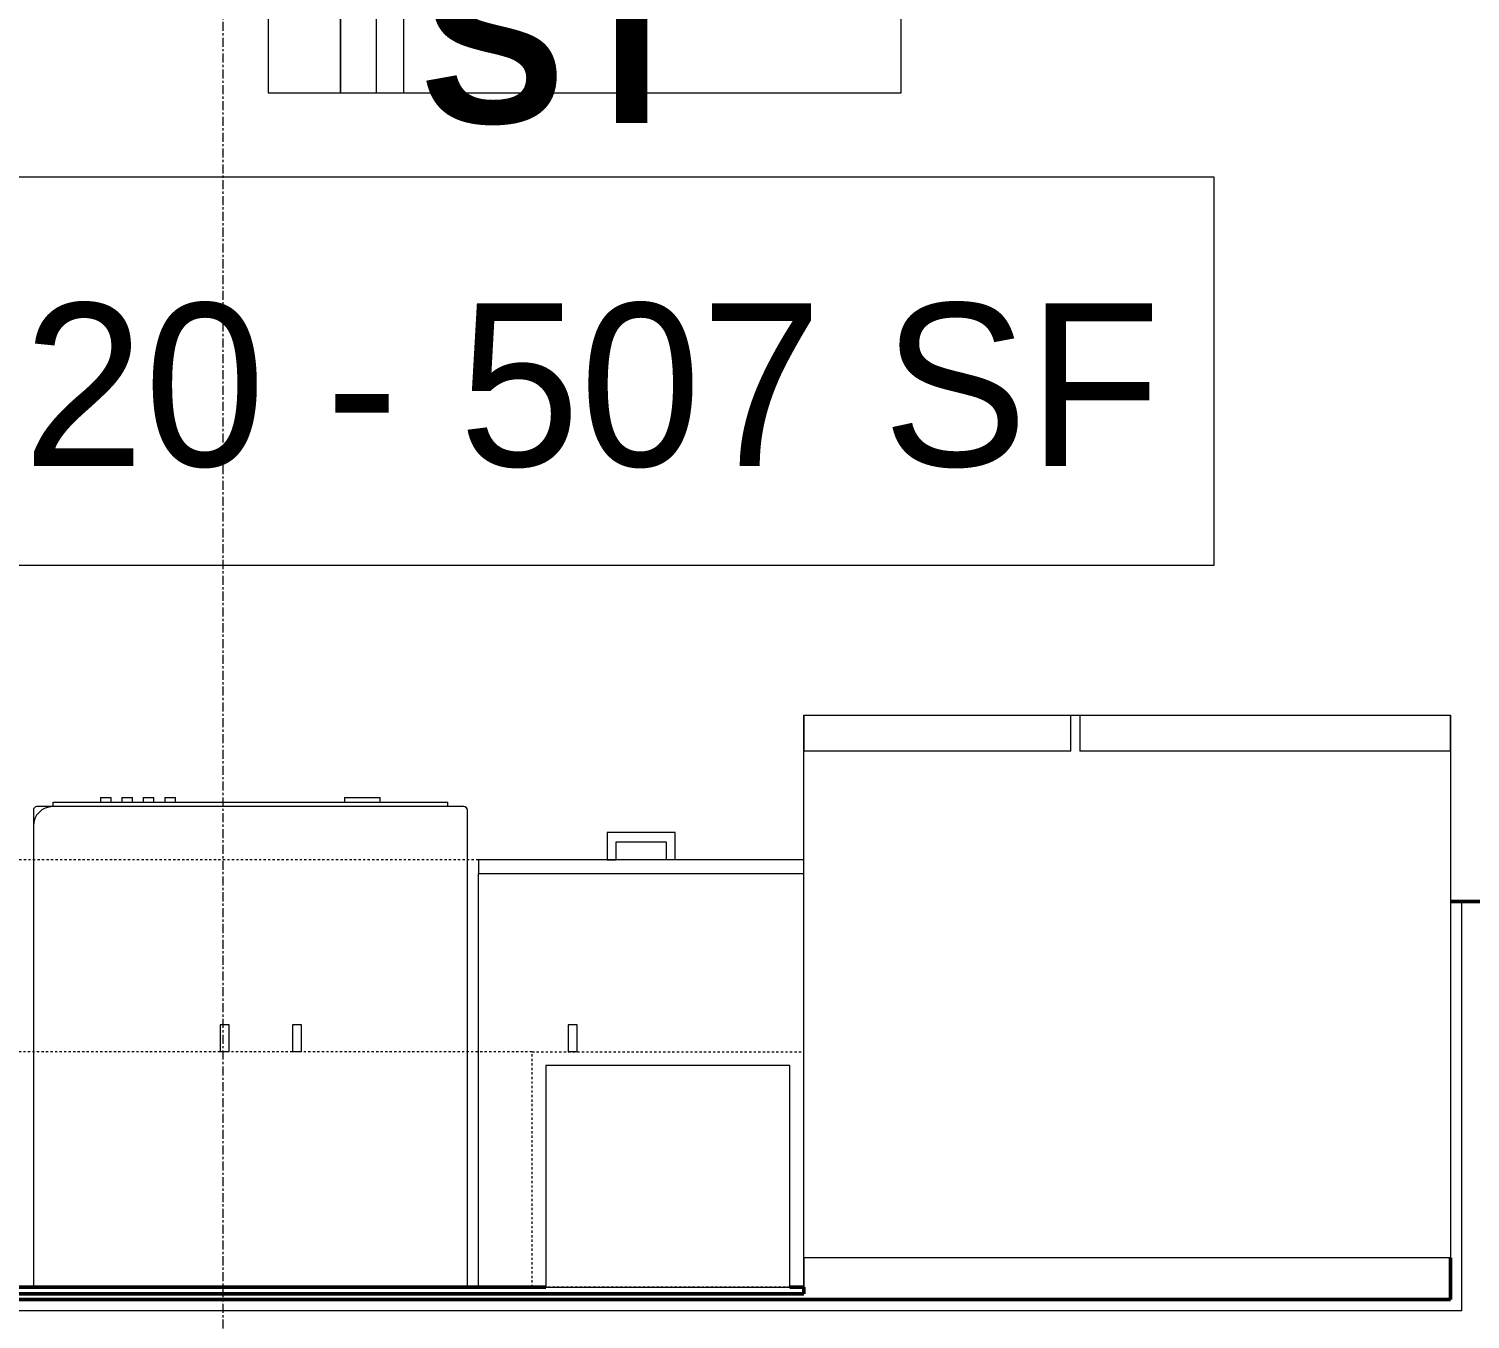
# Model space of a CAD drawing. Header units: inches. Extents: x -4217 to -1814, y 9706 to 12425.
# Drawn here: x -2838.1 to -2758.4, y 10650.5 to 10721.8 of the extents above; entities that cross this region are included whole.
import ezdxf

# ---------------------------------------------------------------- set-up
doc = ezdxf.new("R2010")
doc.units = ezdxf.units.IN
doc.header["$MEASUREMENT"] = 0
doc.linetypes.add('Dash', pattern=[0.25, 0.125, -0.125])
doc.linetypes.add('Grid Line 1_2_', pattern=[0.875, 0.5, -0.125, 0.125, -0.125])
for name, color, linetype, lineweight in [('A-AREA-IDEN', 2, 'Continuous', 9), ('A-WALL-3', 10, 'Continuous', 50), ('A-WALL-4', 50, 'Continuous', 13), ('I-FURN', 30, 'Continuous', 9), ('I-FURN-1', 250, 'Continuous', 9), ('Q-CASE-3', 250, 'Continuous', 9), ('Q-CASE-4', 250, 'Dash', 9), ('Q-CASE-HDLN-1', 250, 'Dash', 9), ('Q-SPCQ-1', 250, 'Continuous', 9), ('S-GRID-1', 1, 'Grid Line 1_2_', 9)]:
    doc.layers.add(name, color=color, linetype=linetype, lineweight=lineweight)
doc.styles.add('Century Gothic', font='ufonts.com_century-gothic.ttf', dxfattribs={"height": 9})
doc.styles.add('Century Gothic_B', font='GOTHICB.TTF', dxfattribs={"height": 9})

msp = doc.modelspace()

# ---------------------------------------------------------------- linework, layer by layer
at = {"layer": 'A-AREA-IDEN', "flags": 128}
msp.add_lwpolyline([(-2848.07918, 10713.61901), (-2772.57367, 10713.61901), (-2772.57367, 10692.12294), (-2848.07918, 10692.12294)], close=True, dxfattribs=at)
at = {"layer": 'A-WALL-3'}
for p, q in [((-2754.72374, 10673.55214), (-2759.47374, 10673.55214)), ((-2759.47374, 10653.85361), (-2759.47374, 10651.54111)), ((-2759.47374, 10651.54111), (-2914.57374, 10651.54111)), ((-2913.32374, 10651.85361), (-2795.22374, 10651.85361)), ((-2809.50174, 10652.22861), (-2871.07374, 10652.22861)), ((-2795.22374, 10652.22861), (-2796.00174, 10652.22861)), ((-2795.22374, 10651.85361), (-2795.22374, 10652.22861))]:
    msp.add_line(p, q, dxfattribs=at)
at = {"layer": 'A-WALL-4'}
for p, q in [((-2758.84874, 10650.91611), (-2758.84874, 10673.55214)), ((-2759.47374, 10650.91611), (-2914.57374, 10650.91611)), ((-2758.84874, 10650.91611), (-2759.47374, 10650.91611))]:
    msp.add_line(p, q, dxfattribs=at)
at = {"layer": 'I-FURN'}
for p, q in [((-2820.84874, 10718.25961), (-2820.84874, 10802.25961)), ((-2820.84874, 10802.25961), (-2820.84874, 10718.25961)), ((-2818.84874, 10718.25961), (-2818.84874, 10802.25961)), ((-2817.34874, 10718.25961), (-2817.34874, 10802.25961)), ((-2789.84874, 10718.25961), (-2789.84874, 10724.25961)), ((-2820.84874, 10718.25961), (-2817.34874, 10718.25961)), ((-2817.34874, 10718.25961), (-2789.84874, 10718.25961))]:
    msp.add_line(p, q, dxfattribs=at)
at = {"layer": 'I-FURN-1'}
for p, q in [((-2824.84874, 10802.25961), (-2824.84874, 10718.25961)), ((-2824.84874, 10718.25961), (-2820.84874, 10718.25961))]:
    msp.add_line(p, q, dxfattribs=at)
at = {"layer": 'Q-CASE-3'}
for p, q in [((-2802.34874, 10677.35361), (-2806.09874, 10677.35361)), ((-2806.09874, 10677.35361), (-2806.09874, 10675.85361)), ((-2802.34874, 10675.85361), (-2802.34874, 10677.35361)), ((-2805.59936, 10676.85423), (-2802.84811, 10676.85423)), ((-2805.59936, 10675.85361), (-2805.59936, 10676.85423)), ((-2802.84811, 10676.85423), (-2802.84811, 10675.85361)), ((-2813.22374, 10675.85361), (-2813.22374, 10675.10361)), ((-2795.22374, 10675.85361), (-2813.22374, 10675.85361)), ((-2806.09874, 10675.85361), (-2805.59936, 10675.85361)), ((-2802.34874, 10675.85361), (-2802.84811, 10675.85361)), ((-2813.22374, 10652.22861), (-2813.22374, 10675.10361)), ((-2813.22374, 10675.10361), (-2795.22374, 10675.10361)), ((-2827.00174, 10666.72786), (-2827.49018, 10666.72786)), ((-2827.49018, 10666.72786), (-2827.49018, 10665.22861)), ((-2827.00174, 10665.22861), (-2827.00174, 10666.72786)), ((-2823.00174, 10666.72786), (-2823.49018, 10666.72786)), ((-2823.49018, 10666.72786), (-2823.49018, 10665.22861)), ((-2823.00174, 10665.22861), (-2823.00174, 10666.72786)), ((-2807.76329, 10666.72786), (-2808.25174, 10666.72786)), ((-2808.25174, 10666.72786), (-2808.25174, 10665.22861)), ((-2807.76329, 10665.22861), (-2807.76329, 10666.72786)), ((-2827.00174, 10665.22861), (-2827.49018, 10665.22861)), ((-2823.00174, 10665.22861), (-2823.49018, 10665.22861)), ((-2807.76329, 10665.22861), (-2808.25174, 10665.22861)), ((-2796.00174, 10664.47861), (-2809.50174, 10664.47861)), ((-2809.50174, 10664.47861), (-2809.50174, 10652.22861)), ((-2796.00174, 10652.22861), (-2796.00174, 10664.47861)), ((-2795.22374, 10653.85361), (-2795.22374, 10652.22861)), ((-2809.50174, 10652.22861), (-2796.00174, 10652.22861))]:
    msp.add_line(p, q, dxfattribs=at)
at = {"layer": 'Q-CASE-4'}
for p, q in [((-2810.25174, 10665.22861), (-2840.25174, 10665.22861)), ((-2810.25174, 10652.22861), (-2810.25174, 10665.22861)), ((-2810.25174, 10652.22861), (-2810.25174, 10665.22861)), ((-2810.25174, 10665.22861), (-2795.25174, 10665.22861)), ((-2795.25174, 10665.22861), (-2795.25174, 10652.22861)), ((-2840.25174, 10652.22861), (-2810.25174, 10652.22861)), ((-2795.25174, 10652.22861), (-2810.25174, 10652.22861))]:
    msp.add_line(p, q, dxfattribs=at)
at = {"layer": 'Q-CASE-HDLN-1'}
for p, q in [((-2795.22374, 10675.85361), (-2898.94874, 10675.85361)), ((-2795.22374, 10652.22861), (-2795.22374, 10653.85361))]:
    msp.add_line(p, q, dxfattribs=at)
at = {"layer": 'Q-SPCQ-1'}
for p, q in [((-2795.22374, 10683.85361), (-2759.47374, 10683.85361)), ((-2795.22374, 10653.85361), (-2795.22374, 10683.85361)), ((-2795.22374, 10683.85361), (-2780.47374, 10683.85361)), ((-2795.22374, 10683.85361), (-2795.22374, 10681.85361)), ((-2780.47374, 10681.85361), (-2780.47374, 10683.85361)), ((-2779.97374, 10683.85361), (-2759.47374, 10683.85361)), ((-2779.97374, 10683.85361), (-2779.97374, 10681.85361)), ((-2759.47374, 10683.85361), (-2759.47374, 10653.85361)), ((-2759.47374, 10681.85361), (-2759.47374, 10683.85361)), ((-2780.47374, 10681.85361), (-2795.22374, 10681.85361)), ((-2759.47374, 10681.85361), (-2779.97374, 10681.85361)), ((-2837.82374, 10678.59426), (-2837.82374, 10677.71926)), ((-2836.75189, 10678.79111), (-2837.62689, 10678.79111)), ((-2814.02059, 10678.79111), (-2836.75189, 10678.79111)), ((-2836.7308, 10679.04111), (-2814.91668, 10679.04111)), ((-2836.7308, 10678.79093), (-2836.7308, 10679.04111)), ((-2834.10763, 10679.29111), (-2833.51708, 10679.29111)), ((-2834.10763, 10679.29111), (-2834.10763, 10679.04111)), ((-2833.51708, 10679.04111), (-2833.51708, 10679.29111)), ((-2832.92653, 10679.29111), (-2832.33598, 10679.29111)), ((-2832.92653, 10679.29111), (-2832.92653, 10679.04111)), ((-2832.33598, 10679.04111), (-2832.33598, 10679.29111)), ((-2831.74543, 10679.29111), (-2831.15487, 10679.29111)), ((-2831.74543, 10679.29111), (-2831.74543, 10679.04111)), ((-2831.15487, 10679.04111), (-2831.15487, 10679.29111)), ((-2830.56432, 10679.29111), (-2829.97377, 10679.29111)), ((-2830.56432, 10679.29111), (-2830.56432, 10679.04111)), ((-2829.97377, 10679.04111), (-2829.97377, 10679.29111)), ((-2820.61628, 10679.29111), (-2820.61628, 10679.04111)), ((-2820.61628, 10679.29111), (-2819.63203, 10679.29111)), ((-2819.63203, 10679.29111), (-2818.64778, 10679.29111)), ((-2818.64778, 10679.04111), (-2818.64778, 10679.29111)), ((-2814.91668, 10678.79111), (-2814.91668, 10679.04111)), ((-2813.82374, 10652.22861), (-2813.82374, 10678.59426)), ((-2837.82374, 10677.71926), (-2837.82374, 10652.22861)), ((-2759.47374, 10653.85361), (-2795.22374, 10653.85361))]:
    msp.add_line(p, q, dxfattribs=at)
for centre, radius, start, end in [((-2836.75189, 10677.71926), 1.07185, 90, 180), ((-2837.62689, 10678.59426), 0.19685, 90, 180), ((-2814.02059, 10678.59426), 0.19685, 0, 90), ((-2814.02059, 10678.59426), 0.19685, 0, 75)]:
    msp.add_arc(centre, radius, start, end, dxfattribs=at)
at = {"layer": 'S-GRID-1'}
msp.add_line((-2827.32374, 9836.17969), (-2827.32374, 12376.79045), dxfattribs=at)

# ---------------------------------------------------------------- texts
at = {"layer": 'A-AREA-IDEN', "char_height": 9, "attachment_point": 1}
for s, insert, width, style in [('ST', (-2816.44926, 10725.58715), 14.544, 'Century Gothic_B'), ('320 - 507 SF', (-2845.07918, 10706.61901), 83.931, 'Century Gothic')]:
    msp.add_mtext(s, dxfattribs=dict(at, insert=insert, width=width, style=style))

doc.saveas('drawing.dxf')
